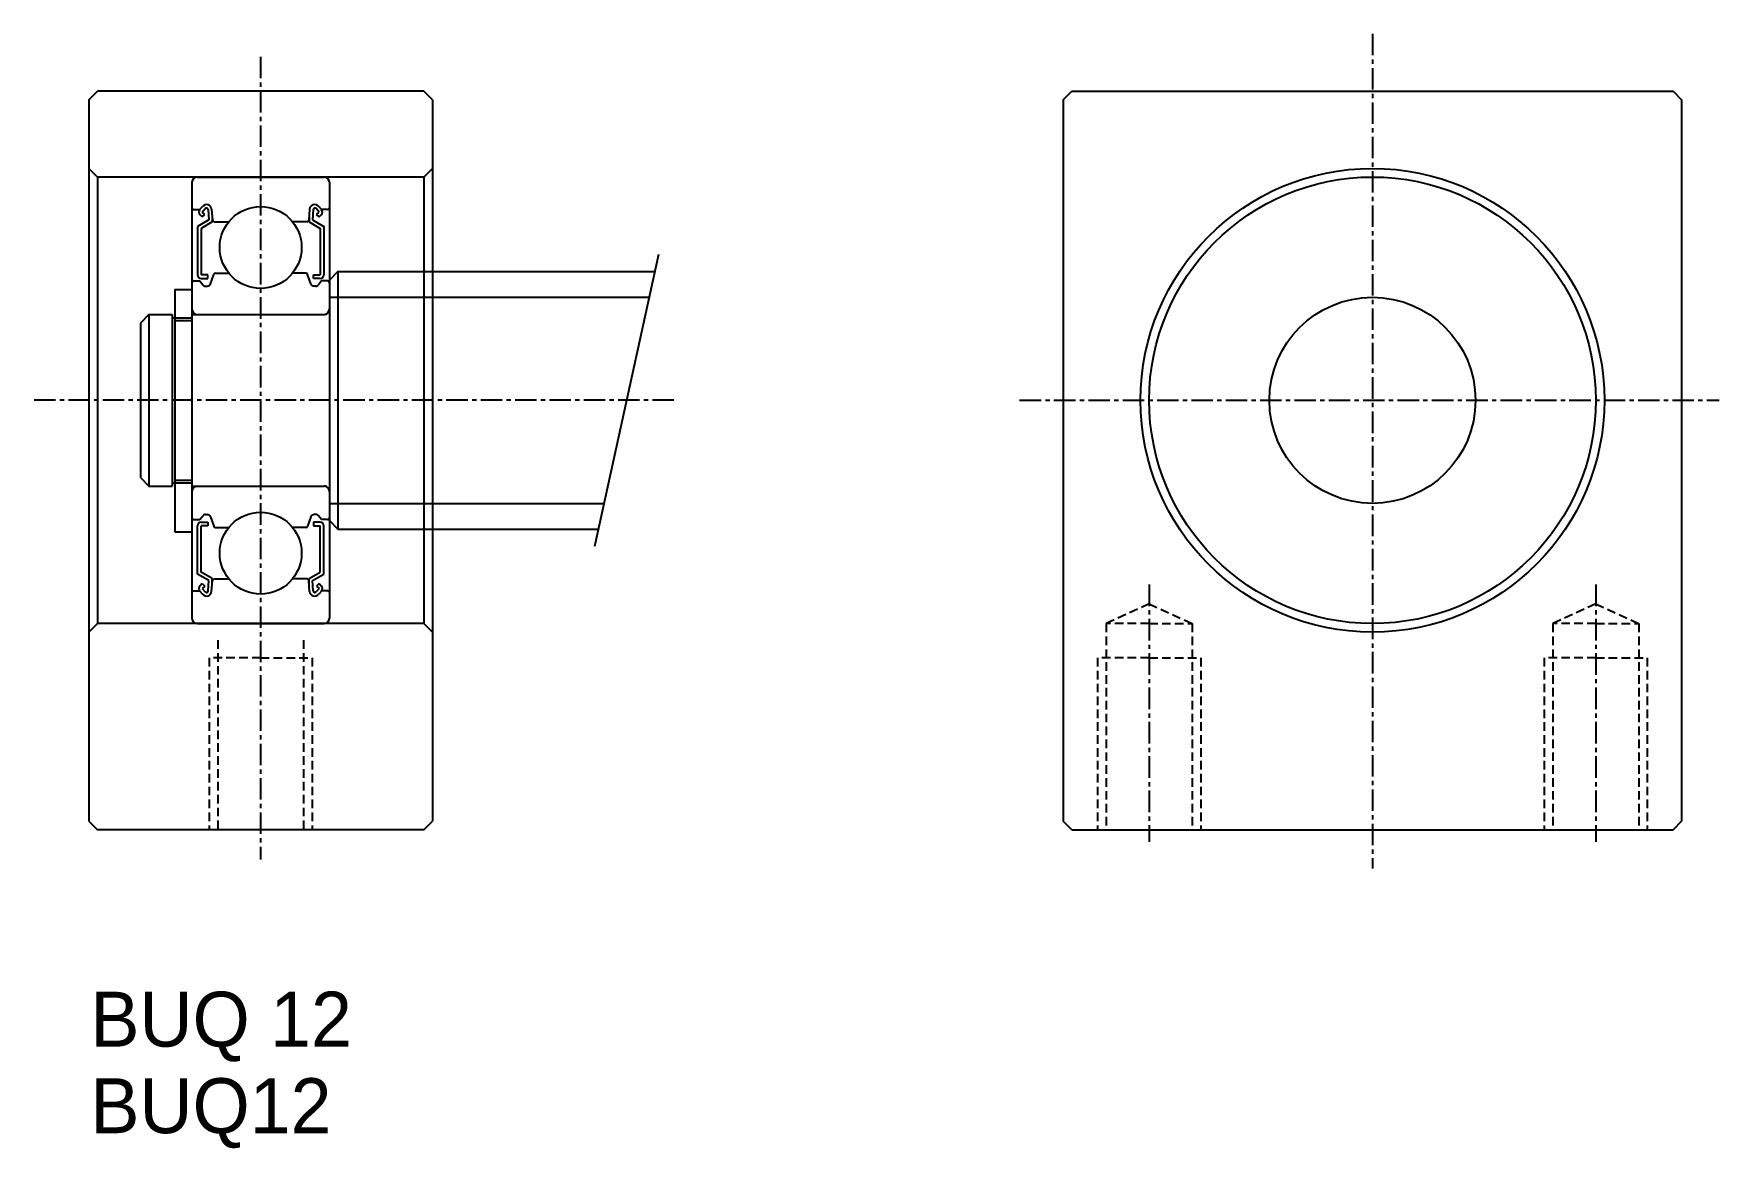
# Model space of a CAD drawing. Extents: x -315.9 to -217.8, y 212.5 to 277.4.
import ezdxf

# ---------------------------------------------------------------- set-up
doc = ezdxf.new("R2010")
doc.units = 0
for name, pattern in [('CENTER', [2, 1.25, -0.25, 0.25, -0.25]), ('DASHED', [0.75, 0.5, -0.25]), ('PHANTOM', [63.5, 31.75, -6.35, 6.35, -6.35, 6.35, -6.35])]:
    doc.linetypes.add(name, pattern=pattern)
doc.layers.get('0').update_dxf_attribs({"linetype": 'CONTINUOUS'})
doc.layers.add('CENTER', color=1, linetype='CENTER')
doc.styles.add('MSゴシック', font='txt')

# ---------------------------------------------------------------- blocks, each defined once
blk = doc.blocks.new('*U2')
at = {"color": 7, "linetype": 'CONTINUOUS', "style": 'MSゴシック'}
blk.add_text('BUQ 12', height=3.2, dxfattribs=at).set_placement((-312.613, 218.388))
blk = doc.blocks.new('*U3')
at = {"color": 7, "linetype": 'CONTINUOUS', "style": 'MSゴシック'}
blk.add_text('BUQ12', height=3.2, dxfattribs=at).set_placement((-312.613, 213.349))

msp = doc.modelspace()

# ---------------------------------------------------------------- linework, layer by layer
at = {"color": 7, "linetype": 'CONTINUOUS'}
for p, q in [((-312.705, 273.522), (-312.205, 274.022)), ((-293.205, 274.022), (-312.205, 274.022)), ((-292.705, 273.522), (-293.205, 274.022)), ((-255.983, 273.522), (-255.483, 274.022)), ((-255.483, 274.022), (-220.483, 274.022)), ((-220.483, 274.022), (-219.983, 273.522)), ((-312.705, 273.522), (-312.705, 231.522)), ((-292.705, 273.522), (-292.705, 231.522)), ((-255.983, 273.522), (-255.983, 231.522)), ((-219.983, 273.522), (-219.983, 231.522)), ((-312.205, 269.022), (-312.705, 269.522)), ((-293.205, 269.022), (-312.205, 269.022)), ((-312.205, 269.022), (-312.205, 243.022)), ((-293.205, 269.022), (-292.705, 269.522)), ((-293.205, 269.022), (-293.205, 243.022)), ((-307.705, 262.472), (-307.705, 248.372)), ((-307.705, 262.472), (-306.705, 262.472)), ((-306.705, 262.472), (-306.705, 248.372)), ((-307.705, 260.672), (-306.705, 260.672)), ((-307.705, 251.372), (-306.705, 251.372)), ((-307.705, 248.372), (-306.705, 248.372)), ((-312.205, 243.022), (-312.705, 242.522)), ((-293.205, 243.022), (-312.205, 243.022)), ((-293.205, 243.022), (-292.705, 242.522)), ((-312.705, 231.522), (-312.205, 231.022)), ((-293.205, 231.022), (-312.205, 231.022)), ((-293.205, 231.022), (-292.705, 231.522)), ((-255.483, 231.022), (-255.983, 231.522)), ((-255.483, 231.022), (-220.483, 231.022)), ((-219.983, 231.522), (-220.483, 231.022))]:
    msp.add_line(p, q, dxfattribs=at)
for p, q in [((-306.405, 269.022), (-299.005, 269.022)), ((-306.705, 268.722), (-306.705, 243.322)), ((-298.705, 268.722), (-298.705, 243.322)), ((-306.605, 267.122), (-306.245, 267.122)), ((-306.257, 267.108), (-306.086, 267.313)), ((-306.103, 266.98), (-305.933, 267.183)), ((-305.962, 266.839), (-306.103, 266.98)), ((-305.757, 267.124), (-305.724, 266.523)), ((-305.557, 267.146), (-305.502, 266.514)), ((-299.853, 267.146), (-299.908, 266.514)), ((-299.654, 267.124), (-299.686, 266.523)), ((-299.307, 266.98), (-299.477, 267.183)), ((-299.448, 266.839), (-299.307, 266.98)), ((-299.153, 267.108), (-299.324, 267.313)), ((-298.805, 267.122), (-299.165, 267.122)), ((-305.724, 266.523), (-306.374, 266.147)), ((-306.374, 266.147), (-306.374, 263.322)), ((-306.103, 266.697), (-306.245, 266.839)), ((-305.524, 266.407), (-306.174, 266.032)), ((-306.174, 266.032), (-306.174, 263.322)), ((-306.103, 266.697), (-305.962, 266.839)), ((-305.524, 266.768), (-305.524, 266.407)), ((-305.402, 266.422), (-304.555, 266.422)), ((-300.008, 266.422), (-300.856, 266.422)), ((-299.886, 266.768), (-299.886, 266.407)), ((-299.886, 266.407), (-299.236, 266.032)), ((-299.686, 266.523), (-299.036, 266.147)), ((-299.307, 266.697), (-299.448, 266.839)), ((-299.307, 266.697), (-299.166, 266.839)), ((-299.236, 266.032), (-299.236, 263.322)), ((-299.036, 266.147), (-299.036, 263.322)), ((-305.774, 263.322), (-306.174, 263.322)), ((-306.174, 263.122), (-305.774, 263.122)), ((-305.774, 263.122), (-305.774, 263.322)), ((-305.626, 262.804), (-305.425, 263.356)), ((-305.331, 263.422), (-304.555, 263.422)), ((-300.079, 263.422), (-300.856, 263.422)), ((-299.784, 262.804), (-299.985, 263.356)), ((-299.636, 263.122), (-299.636, 263.322)), ((-299.636, 263.322), (-299.236, 263.322)), ((-299.236, 263.122), (-299.636, 263.122)), ((-306.605, 262.972), (-306.255, 262.972)), ((-306.255, 262.972), (-306.063, 262.744)), ((-305.91, 262.672), (-305.814, 262.672)), ((-299.5, 262.672), (-299.596, 262.672)), ((-299.155, 262.972), (-299.347, 262.744)), ((-298.805, 262.972), (-299.155, 262.972)), ((-306.405, 261.022), (-299.005, 261.022)), ((-306.405, 251.022), (-299.005, 251.022)), ((-306.255, 249.072), (-306.063, 249.301)), ((-305.91, 249.372), (-305.814, 249.372)), ((-305.626, 249.241), (-305.425, 248.688)), ((-299.784, 249.241), (-299.985, 248.688)), ((-299.5, 249.372), (-299.596, 249.372)), ((-299.155, 249.072), (-299.347, 249.301)), ((-306.605, 249.072), (-306.255, 249.072)), ((-306.374, 245.897), (-306.374, 248.722)), ((-306.174, 248.922), (-305.774, 248.922)), ((-306.174, 246.012), (-306.174, 248.722)), ((-305.774, 248.722), (-306.174, 248.722)), ((-305.774, 248.922), (-305.774, 248.722)), ((-305.331, 248.622), (-304.555, 248.622)), ((-300.079, 248.622), (-300.856, 248.622)), ((-299.636, 248.922), (-299.636, 248.722)), ((-299.236, 248.922), (-299.636, 248.922)), ((-299.636, 248.722), (-299.236, 248.722)), ((-299.236, 246.012), (-299.236, 248.722)), ((-298.805, 249.072), (-299.155, 249.072)), ((-299.036, 245.897), (-299.036, 248.722)), ((-305.724, 245.521), (-306.374, 245.897)), ((-306.103, 245.347), (-306.245, 245.206)), ((-305.524, 245.637), (-306.174, 246.012)), ((-306.103, 245.347), (-305.962, 245.205)), ((-305.757, 244.921), (-305.724, 245.521)), ((-305.557, 244.898), (-305.502, 245.531)), ((-305.524, 245.276), (-305.524, 245.637)), ((-305.402, 245.622), (-304.555, 245.622)), ((-300.008, 245.622), (-300.856, 245.622)), ((-299.853, 244.898), (-299.908, 245.531)), ((-299.886, 245.637), (-299.236, 246.012)), ((-299.886, 245.276), (-299.886, 245.637)), ((-299.686, 245.521), (-299.036, 245.897)), ((-299.654, 244.921), (-299.686, 245.521)), ((-299.307, 245.347), (-299.448, 245.205)), ((-299.307, 245.347), (-299.166, 245.206)), ((-306.605, 244.922), (-306.245, 244.922)), ((-306.257, 244.936), (-306.086, 244.732)), ((-305.962, 245.205), (-306.103, 245.064)), ((-306.103, 245.064), (-305.933, 244.862)), ((-299.307, 245.064), (-299.477, 244.862)), ((-299.448, 245.205), (-299.307, 245.064)), ((-299.153, 244.936), (-299.324, 244.732)), ((-298.805, 244.922), (-299.165, 244.922)), ((-306.405, 243.022), (-299.005, 243.022))]:
    msp.add_line(p, q)
at = {"color": 3, "linetype": 'CONTINUOUS'}
msp.add_line((-283.25, 247.522), (-279.534, 264.522), dxfattribs=at)
msp.add_line((-283.25, 247.522), (-279.534, 264.522), dxfattribs=at)
at = {"color": 3, "linetype": 'PHANTOM'}
for p, q in [((-298.205, 263.522), (-298.705, 263.022)), ((-298.705, 263.022), (-298.705, 249.022)), ((-298.205, 263.522), (-279.752, 263.522)), ((-298.205, 263.522), (-298.205, 248.522)), ((-298.705, 262.022), (-280.08, 262.022)), ((-285.406, 262.022), (-285.406, 262.022)), ((-285.406, 262.022), (-285.406, 262.022)), ((-309.205, 261.022), (-309.705, 260.522)), ((-309.205, 261.022), (-309.205, 251.022)), ((-309.205, 261.022), (-307.855, 261.022)), ((-307.855, 261.022), (-307.855, 251.022)), ((-306.705, 261.022), (-306.705, 251.022)), ((-306.705, 261.022), (-299.005, 261.022)), ((-309.705, 260.522), (-309.705, 251.522)), ((-307.855, 260.822), (-306.705, 260.822)), ((-309.705, 251.522), (-309.205, 251.022)), ((-309.705, 251.522), (-309.205, 251.022)), ((-307.855, 251.222), (-306.705, 251.222)), ((-309.205, 251.022), (-307.855, 251.022)), ((-306.705, 251.022), (-299.005, 251.022)), ((-298.705, 250.022), (-282.703, 250.022)), ((-298.705, 249.022), (-298.205, 248.522)), ((-298.205, 248.522), (-283.031, 248.522))]:
    msp.add_line(p, q, dxfattribs=at)
at = {"color": 3, "linetype": 'DASHED'}
for p, q in [((-250.983, 244.177), (-253.483, 243.022)), ((-250.983, 244.177), (-248.483, 243.022)), ((-224.983, 244.177), (-227.483, 243.022)), ((-224.983, 244.177), (-222.483, 243.022)), ((-253.483, 243.022), (-253.483, 231.022)), ((-250.983, 243.022), (-253.483, 243.022)), ((-250.983, 243.022), (-248.483, 243.022)), ((-248.483, 243.022), (-248.483, 231.022)), ((-227.483, 243.022), (-227.483, 231.022)), ((-224.983, 243.022), (-227.483, 243.022)), ((-224.983, 243.022), (-222.483, 243.022)), ((-222.483, 243.022), (-222.483, 231.022)), ((-305.205, 242.049), (-305.205, 231.022)), ((-300.205, 242.049), (-300.205, 231.022)), ((-302.705, 241.022), (-305.705, 241.022)), ((-305.705, 241.022), (-305.705, 231.022)), ((-302.705, 241.022), (-299.705, 241.022)), ((-299.705, 241.022), (-299.705, 231.022)), ((-250.983, 241.022), (-253.983, 241.022)), ((-253.983, 241.022), (-253.983, 231.022)), ((-250.983, 241.022), (-247.983, 241.022)), ((-247.983, 241.022), (-247.983, 231.022)), ((-224.983, 241.022), (-227.983, 241.022)), ((-227.983, 241.022), (-227.983, 231.022)), ((-224.983, 241.022), (-221.983, 241.022)), ((-221.983, 241.022), (-221.983, 231.022))]:
    msp.add_line(p, q, dxfattribs=at)
at = {"color": 7, "linetype": 'CONTINUOUS'}
for radius in [13.5, 13, 6]:
    msp.add_circle((-237.983, 256.022), radius, dxfattribs=at)
for centre in [(-302.705, 264.922), (-302.705, 247.122)]:
    msp.add_circle(centre, 2.381)
for centre, radius, start, end in [((-306.405, 268.722), 0.3, 90, 180), ((-299.005, 268.722), 0.3, 0, 90), ((-306.605, 267.222), 0.1, 180, 270), ((-306.103, 266.98), 0.2, 140.13695, 225.00202), ((-305.856, 267.121), 0.3, 4.93539, 140.13695), ((-305.856, 267.118), 0.1, 3.10166, 139.95027), ((-299.555, 267.121), 0.3, 39.86305, 175.06461), ((-299.554, 267.118), 0.1, 40.04973, 176.89834), ((-299.307, 266.98), 0.2, 314.99798, 39.86305), ((-298.805, 267.222), 0.1, 270, 0), ((-305.402, 266.522), 0.1, 184.93539, 270), ((-300.008, 266.522), 0.1, 270, 355.06461), ((-306.174, 263.322), 0.2, 180, 270), ((-305.331, 263.322), 0.1, 90, 159.99156), ((-300.079, 263.322), 0.1, 20.00844, 90), ((-299.236, 263.322), 0.2, 270, 0), ((-306.605, 262.872), 0.1, 90, 180.81025), ((-305.91, 262.872), 0.2, 219.97618, 270), ((-305.814, 262.872), 0.2, 270, 339.99156), ((-299.596, 262.872), 0.2, 200.00844, 270), ((-299.5, 262.872), 0.2, 270, 320.02382), ((-298.805, 262.872), 0.1, 359.18975, 90), ((-306.405, 261.322), 0.3, 180, 270), ((-299.005, 261.322), 0.3, 270, 0), ((-306.405, 250.722), 0.3, 90, 180), ((-299.005, 250.722), 0.3, 0, 90), ((-305.91, 249.172), 0.2, 90, 140.02382), ((-305.814, 249.172), 0.2, 20.00844, 90), ((-299.596, 249.172), 0.2, 90, 159.99156), ((-299.5, 249.172), 0.2, 39.97618, 90), ((-306.605, 249.172), 0.1, 179.18975, 270), ((-306.174, 248.722), 0.2, 90, 180), ((-305.331, 248.722), 0.1, 200.00844, 270), ((-300.079, 248.722), 0.1, 270, 339.99156), ((-299.236, 248.722), 0.2, 0, 90), ((-298.805, 249.172), 0.1, 270, 0.81025), ((-305.402, 245.522), 0.1, 90, 175.06461), ((-300.008, 245.522), 0.1, 4.93539, 90), ((-306.605, 244.822), 0.1, 90, 180), ((-306.103, 245.064), 0.2, 134.99798, 219.86305), ((-305.856, 244.924), 0.3, 219.86305, 355.06461), ((-305.856, 244.926), 0.1, 220.04973, 356.89834), ((-299.555, 244.924), 0.3, 184.93539, 320.13695), ((-299.554, 244.926), 0.1, 183.10166, 319.95027), ((-299.307, 245.064), 0.2, 320.13695, 45.00202), ((-298.805, 244.822), 0.1, 0, 90), ((-306.405, 243.322), 0.3, 180, 270), ((-299.005, 243.322), 0.3, 270, 0)]:
    msp.add_arc(centre, radius, start, end)
at = {"color": 3, "linetype": 'PHANTOM'}
for centre, start, end in [((-299.005, 261.322), 270, 0), ((-299.005, 250.722), 0, 90)]:
    msp.add_arc(centre, 0.3, start, end, dxfattribs=at)
at = {"layer": 'CENTER', "color": 1, "linetype": 'CENTER'}
for p, q in [((-237.983, 277.367), (-237.983, 228.76)), ((-302.705, 276.023), (-302.705, 229.292)), ((-278.647, 256.022), (-315.916, 256.022)), ((-258.522, 256.022), (-217.792, 256.022)), ((-250.983, 245.293), (-250.983, 230.307)), ((-224.983, 245.293), (-224.983, 230.307))]:
    msp.add_line(p, q, dxfattribs=at)

# ---------------------------------------------------------------- block references
at = {"color": 7, "linetype": 'CONTINUOUS'}
for name in ['*U2', '*U3']:
    msp.add_blockref(name, (0, 0), dxfattribs=at)

doc.saveas('drawing.dxf')
